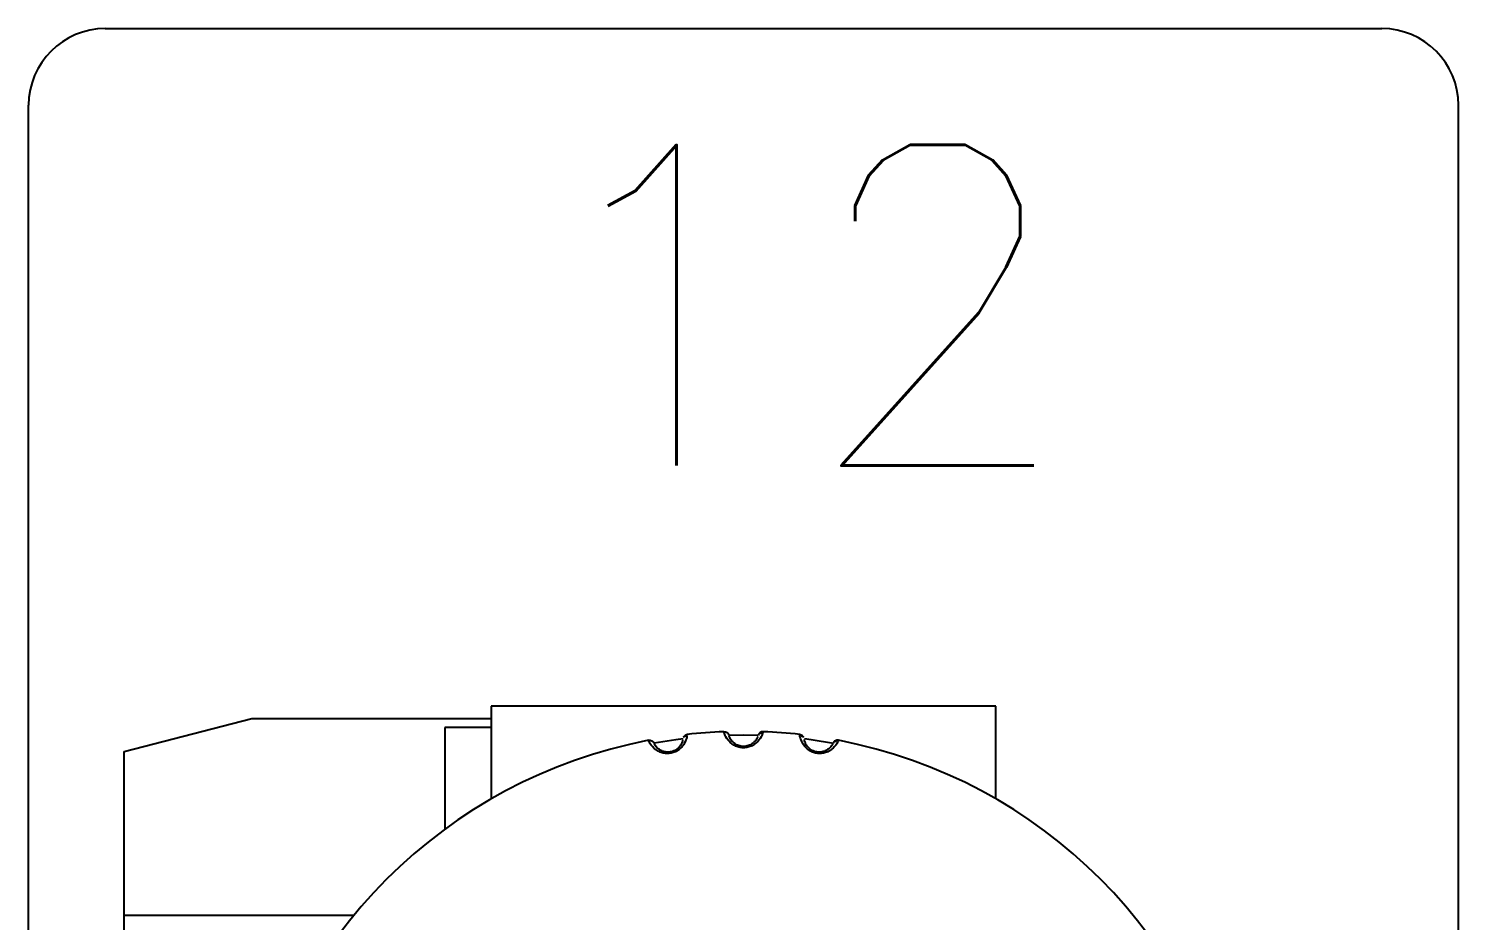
# Model space of a CAD drawing. Header units: inches. Extents: x 0 to 99.3, y 0 to 66.2.
# Drawn here: x 53.484 to 55.714, y 38.017 to 39.407 of the extents above; entities that cross this region are included whole.
import ezdxf

# ---------------------------------------------------------------- set-up
doc = ezdxf.new("R2010")
doc.units = ezdxf.units.IN
doc.header["$LTSCALE"] = 0.5
doc.header["$MEASUREMENT"] = 0
doc.layers.add('PNPG', color=72, linetype='Continuous')
doc.layers.add('PSYMS', color=7, linetype='Continuous')
doc.styles.get("Standard").update_dxf_attribs({"font": 'romans.shx'})

# ---------------------------------------------------------------- blocks, each defined once
blk = doc.blocks.new('_NPXXD3_RING_NAMETAG')
at = {"layer": 'PNPG'}
for p, q in [((-1.0055, 1.009), (0.9857, 1.009)), ((-1.125, -0.6349), (-1.125, 0.8896)), ((1.1051, -0.6349), (1.1051, 0.8896))]:
    blk.add_line(p, q, dxfattribs=at)
for centre, radius, start, end in [((-1.0055, 0.8896), 0.1195, 90, 180), ((0.9857, 0.8896), 0.1195, 0, 90), ((-1.0055, -0.6349), 0.1195, 180, 270), ((0.9857, -0.6349), 0.1195, 270, 0), ((-1.0055, -0.8739), 0.1195, 0, 90), ((0.9857, -0.8739), 0.1195, 90, 180), ((-0.0099, -0.8739), 0.8761, 180, 0)]:
    blk.add_arc(centre, radius, start, end, dxfattribs=at)
blk = doc.blocks.new('9001KR16H13')
at = {"color": 7, "linetype": 'Continuous', "lineweight": 25}
for p, q in [((0.3937, 0.8268), (-0.3937, 0.8268)), ((-0.3937, 0.8268), (-0.3937, 0.6819)), ((0.3937, 0.6819), (0.3937, 0.8268)), ((-0.9658, 0.7559), (-0.7667, 0.8072)), ((-0.7667, 0.8072), (-0.3937, 0.8072)), ((-0.4658, 0.7932), (-0.4658, 0.6348)), ((-0.3937, 0.7932), (-0.4658, 0.7932)), ((-0.088, 0.7809), (-0.0882, 0.7799)), ((-0.0296, 0.7837), (-0.0306, 0.7868)), ((0.0279, 0.7845), (0.0239, 0.7834)), ((0.0302, 0.7853), (0.0298, 0.7843)), ((0.088, 0.781), (0.0877, 0.7825)), ((-0.1468, 0.7704), (-0.1483, 0.7733)), ((-0.0901, 0.7799), (-0.0939, 0.7781)), ((0.0939, 0.7781), (0.0901, 0.7798)), ((0.1452, 0.7715), (0.1411, 0.771)), ((0.1476, 0.7719), (0.1471, 0.7709)), ((-0.9658, -0.7594), (-0.9658, 0.7559)), ((-0.9658, 0.501), (-0.6075, 0.501))]:
    blk.add_line(p, q, dxfattribs=at)
at = {"color": 7, "linetype": 'Continuous', "lineweight": 25, "flags": 128}
for points in [[(0.0222, 0.7809), (0, 0.7813), (-0.0226, 0.7809)], [(-0.094, 0.7756), (-0.1055, 0.7741), (-0.1394, 0.7687)], [(0.1403, 0.7685), (0.1055, 0.7741), (0.095, 0.7755)]]:
    blk.add_lwpolyline(points, dxfattribs=at)
at = {"color": 7, "linetype": 'Continuous', "lineweight": 25}
for start, end in [(92.2304, 96.3966), (83.6034, 87.7696), (100.8573, 169.1427), (10.8573, 79.1427)]:
    blk.add_arc((0, 0), 0.7874, start, end, dxfattribs=at)
for points, knots in [([(-0.0876, 0.782), (-0.0885, 0.7818), (-0.0902, 0.7815), (-0.0916, 0.7804), (-0.0924, 0.7798)], [0, 0, 0, 0, 0.485592, 1, 1, 1, 1]), ([(-0.0256, 0.7848), (-0.0265, 0.7853), (-0.028, 0.7862), (-0.0298, 0.7862), (-0.0307, 0.7862)], [0, 0, 0, 0, 0.514567, 1, 1, 1, 1]), ([(-0.0306, 0.7868), (-0.0289, 0.7869), (-0.0271, 0.7863), (-0.0243, 0.7843), (-0.0232, 0.7827), (-0.0228, 0.7811)], [0, 0, 0, 0, 0.5, 0.5, 1, 1, 1, 1]), ([(0.0306, 0.7868), (0.029, 0.7869), (0.0272, 0.7864), (0.0242, 0.7842), (0.0232, 0.7826), (0.0228, 0.7811)], [0, 0, 0, 0, 0.5, 0.5, 1, 1, 1, 1]), ([(0.0307, 0.7863), (0.0298, 0.7863), (0.028, 0.7862), (0.0265, 0.7853), (0.0257, 0.7848)], [0, 0, 0, 0, 0.485592, 1, 1, 1, 1]), ([(0.0924, 0.7798), (0.0916, 0.7804), (0.0902, 0.7815), (0.0885, 0.7818), (0.0876, 0.782)], [0, 0, 0, 0, 0.514408, 1, 1, 1, 1]), ([(-0.1483, 0.7733), (-0.1466, 0.7736), (-0.1448, 0.7734), (-0.1416, 0.7718), (-0.1404, 0.7704), (-0.1397, 0.7688)], [0, 0, 0, 0, 0.5, 0.5, 1, 1, 1, 1]), ([(-0.1431, 0.7721), (-0.1439, 0.7724), (-0.1456, 0.7731), (-0.1474, 0.7728), (-0.1483, 0.7727)], [0, 0, 0, 0, 0.514567, 1, 1, 1, 1]), ([(-0.0949, 0.7741), (-0.0949, 0.774), (-0.095, 0.7735), (-0.0957, 0.7704), (-0.0981, 0.7657), (-0.1008, 0.7622), (-0.104, 0.7595), (-0.107, 0.7575), (-0.1106, 0.756), (-0.1146, 0.755), (-0.1187, 0.7548), (-0.1225, 0.7552), (-0.126, 0.7561), (-0.1298, 0.7578), (-0.1335, 0.7604), (-0.1372, 0.7641), (-0.1388, 0.7671), (-0.1391, 0.7676), (-0.1391, 0.7677)], [0, 0, 0, 0, 0.004189, 0.172608, 0.259012, 0.334205, 0.373836, 0.410222, 0.447249, 0.482675, 0.518115, 0.555129, 0.591507, 0.631138, 0.70634, 0.792724, 0.961137, 1, 1, 1, 1]), ([(0.0223, 0.7795), (0.0223, 0.7795), (0.0221, 0.779), (0.021, 0.776), (0.0179, 0.7718), (0.0146, 0.7687), (0.0111, 0.7665), (0.0078, 0.765), (0.0041, 0.764), (0, 0.7637), (-0.0041, 0.764), (-0.0078, 0.765), (-0.0111, 0.7665), (-0.0147, 0.7687), (-0.0179, 0.7718), (-0.021, 0.7761), (-0.0222, 0.7792), (-0.0223, 0.7798), (-0.0224, 0.7798)], [0, 0, 0, 0, 0.004189, 0.172613, 0.259019, 0.334213, 0.373847, 0.410231, 0.447258, 0.482685, 0.518127, 0.555141, 0.591525, 0.631155, 0.70636, 0.792747, 0.961167, 1, 1, 1, 1]), ([(0.1389, 0.7674), (0.1389, 0.7674), (0.1387, 0.7669), (0.1371, 0.7641), (0.1335, 0.7604), (0.1298, 0.7578), (0.126, 0.7561), (0.1225, 0.7552), (0.1187, 0.7548), (0.1145, 0.755), (0.1105, 0.756), (0.107, 0.7575), (0.104, 0.7595), (0.1008, 0.7622), (0.0981, 0.7657), (0.0957, 0.7704), (0.0949, 0.7738), (0.0949, 0.7743), (0.0949, 0.7744)], [0, 0, 0, 0, 0.003132, 0.171329, 0.257619, 0.332711, 0.372294, 0.408625, 0.445601, 0.480981, 0.516376, 0.55334, 0.589683, 0.629256, 0.704363, 0.790636, 0.95883, 1, 1, 1, 1]), ([(0.1483, 0.7733), (0.1467, 0.7736), (0.1448, 0.7734), (0.1416, 0.7717), (0.1403, 0.7703), (0.1397, 0.7688)], [0, 0, 0, 0, 0.5, 0.5, 1, 1, 1, 1]), ([(0.1483, 0.7728), (0.1474, 0.7729), (0.1456, 0.7731), (0.1439, 0.7724), (0.1431, 0.7721)], [0, 0, 0, 0, 0.485592, 1, 1, 1, 1])]:
    blk.add_open_spline(points, degree=3, knots=knots, dxfattribs=at)
at = {"color": 8, "linetype": 'Continuous', "lineweight": 25}
for points, knots in [([(0.0298, 0.7843), (0.0297, 0.7838), (0.0294, 0.7826), (0.0261, 0.7755), (0.0197, 0.7688), (0.0138, 0.7648), (0.007, 0.7623), (-0.0003, 0.7614), (-0.0075, 0.7624), (-0.0142, 0.765), (-0.02, 0.7691), (-0.0262, 0.7757), (-0.0292, 0.7822), (-0.0295, 0.7834), (-0.0296, 0.7837)], [0, 0, 0, 0, 0.093404, 0.268847, 0.343338, 0.408535, 0.465811, 0.51764, 0.569663, 0.627096, 0.692131, 0.766367, 0.940277, 1, 1, 1, 1]), ([(0.1471, 0.7709), (0.1469, 0.7705), (0.1464, 0.7693), (0.1422, 0.7629), (0.1349, 0.7572), (0.1285, 0.7542), (0.1214, 0.7526), (0.1141, 0.7528), (0.1071, 0.7548), (0.1008, 0.7585), (0.0956, 0.7633), (0.0904, 0.7709), (0.0881, 0.779), (0.088, 0.7803), (0.088, 0.781)], [0, 0, 0, 0, 0.084987, 0.246715, 0.315417, 0.375559, 0.427344, 0.476362, 0.525542, 0.577594, 0.637942, 0.706904, 0.867944, 1, 1, 1, 1]), ([(-0.0882, 0.7799), (-0.0882, 0.7794), (-0.0884, 0.7781), (-0.0905, 0.7706), (-0.0959, 0.763), (-0.1012, 0.7582), (-0.1076, 0.7546), (-0.1146, 0.7528), (-0.1219, 0.7527), (-0.1289, 0.7543), (-0.1352, 0.7574), (-0.1423, 0.763), (-0.1462, 0.769), (-0.1467, 0.7701), (-0.1468, 0.7704)], [0, 0, 0, 0, 0.093819, 0.269567, 0.34418, 0.409477, 0.466831, 0.518726, 0.570812, 0.62823, 0.693181, 0.767367, 0.94094, 1, 1, 1, 1])]:
    blk.add_open_spline(points, degree=3, knots=knots, dxfattribs=at)

msp = doc.modelspace()

# ---------------------------------------------------------------- block references
at = {"layer": 'PSYMS'}
for name, p in [('_NPXXD3_RING_NAMETAG', (54.6086, 38.3979)), ('9001KR16H13', (54.5987, 37.5241))]:
    msp.add_blockref(name, p, dxfattribs=at)

# ---------------------------------------------------------------- texts
at = {"insert": (54.2586, 39.2257), "char_height": 0.5, "attachment_point": 1}
msp.add_mtext_dynamic_manual_height_columns('12', width=0.561782, gutter_width=0.5, heights=[0], dxfattribs=at)

doc.saveas('drawing.dxf')
